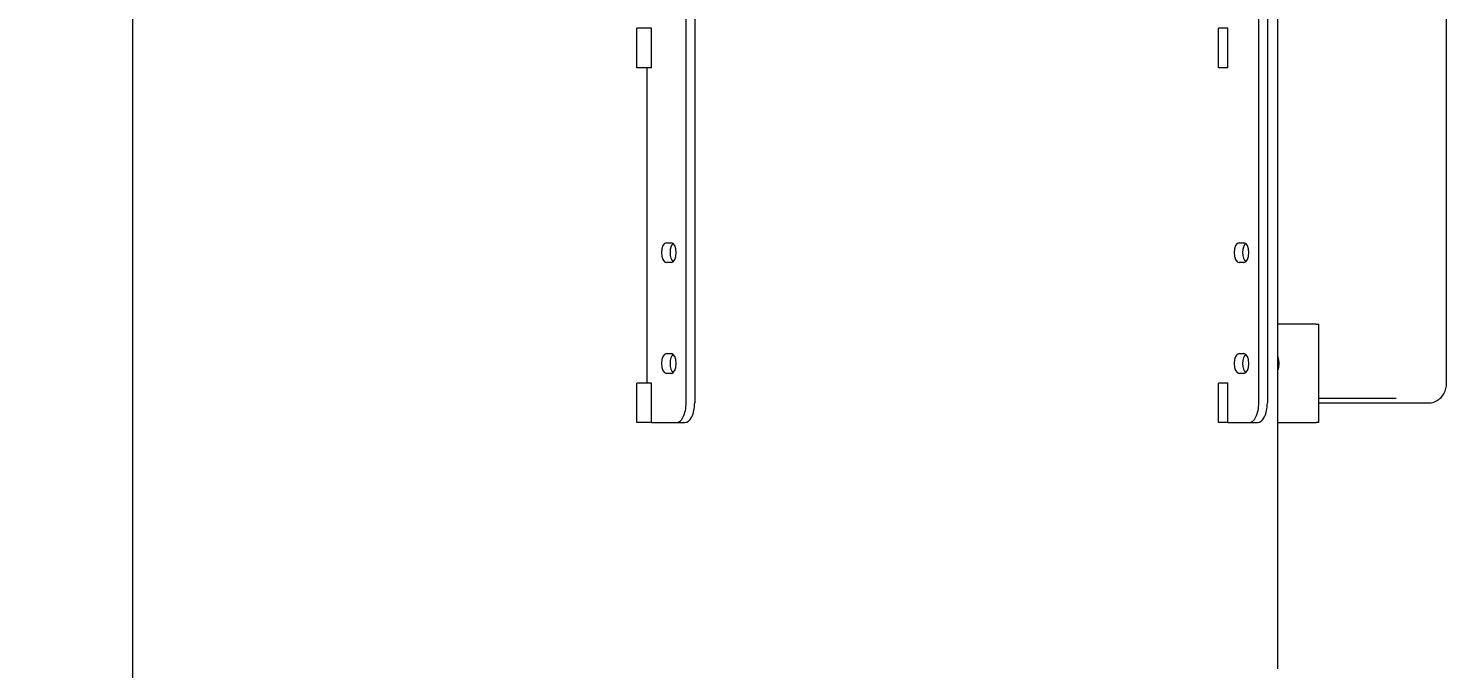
# Model space of a CAD drawing. Header units: inches. Extents: x 12 to 318, y 5 to 204.
# Drawn here: x 37.38 to 73.31, y 51.33 to 67.57 of the extents above; entities that cross this region are included whole.
import ezdxf

# ---------------------------------------------------------------- set-up
doc = ezdxf.new("R2010")
doc.units = ezdxf.units.IN
doc.header["$LTSCALE"] = 9.5
doc.header["$MEASUREMENT"] = 0
doc.layers.add('Dimension', color=7, linetype='Continuous', lineweight=25)
doc.layers.add('Visible', color=7, linetype='Continuous', lineweight=18)
doc.styles.add('Standard D-E', font='arial.ttf')
doc.dimstyles.new('in [mm] D-E NeptuneBenson', dxfattribs={"dimscale": 9.5, "dimtxt": 0.15, "dimasz": 0.098425, "dimexe": 0.125, "dimexo": 0.063, "dimgap": 0.031496, "dimtad": 0, "dimtih": 1, "dimtoh": 1, "dimdec": 4, "dimzin": 3, "dimdsep": 46, "dimlunit": 5, "dimtxsty": 'Standard D-E', "dimcen": 0.09, "dimdle": 0.393701, "dimclrd": 256, "dimclre": 256, "dimclrt": 256, "dimadec": 1, "dimazin": 1, "dimtfac": 1, "dimtofl": 0, "dimtmove": 0, "dimatfit": 3, "dimfxl": 1, "dimfrac": 1, "dimtolj": 1, "dimtzin": 4, "dimlwd": -1, "dimlwe": -1, "dimarcsym": 0})

# ---------------------------------------------------------------- blocks, each defined once
blk = doc.blocks.new('*D25')
at = {"layer": 'Defpoints', "color": 0, "transparency": 16777216}
for p in [(20.489, 91.536), (38.125, 91.536), (38.531, 27.706)]:
    blk.add_point(p, dxfattribs=at)
at = {"layer": 'Dimension', "transparency": 16777216}
for p, q in [((37.526, 91.536), (19.301, 91.536)), ((20.489, 90.601), (20.489, 62.601)), ((20.489, 28.641), (20.489, 56.641)), ((37.932, 27.706), (19.301, 27.706))]:
    blk.add_line(p, q, dxfattribs=at)
for points in [[(20.333, 90.601), (20.644, 90.601), (20.489, 91.536)], [(20.333, 28.641), (20.644, 28.641), (20.489, 27.706)]]:
    blk.add_solid(points, dxfattribs=at)
at = {"layer": 'Dimension', "transparency": 16777216, "char_height": 1.425, "attachment_point": 5, "style": 'Standard D-E'}
for s, insert in [('\\A1; 63{\\H1x;\\S13#16;} in', (20.489, 61.389)), ('\\A1;[1621.3 mm]', (20.489, 58.409))]:
    blk.add_mtext(s, dxfattribs=dict(at, insert=insert))

msp = doc.modelspace()

# ---------------------------------------------------------------- linework, layer by layer
at = {"layer": 'Visible'}
for p, q in [((54.042265, 58.066313), (54.042265, 86.816313)), ((54.258771, 86.816313), (54.258771, 58.066313)), ((68.54819, 58.066313), (68.54819, 86.816313)), ((68.764697, 86.816313), (68.764697, 58.066313)), ((40.029811, 40.080891), (40.029811, 82.316313)), ((73.306657, 58.566313), (73.306657, 75.316313)), ((69.029811, 51.32723), (69.029811, 74.459876)), ((53.167265, 67.566313), (52.793814, 67.566313)), ((52.793814, 66.566313), (52.793814, 67.566313)), ((53.167265, 66.566313), (53.167265, 67.566313)), ((67.76164, 67.566313), (67.52777, 67.566313)), ((67.52777, 66.566313), (67.52777, 67.566313)), ((67.76164, 66.566313), (67.76164, 67.566313)), ((53.167265, 66.566313), (52.793814, 66.566313)), ((53.042265, 66.566313), (53.042265, 58.566313)), ((67.76164, 66.566313), (67.52777, 66.566313)), ((53.542265, 62.128813), (53.667265, 62.128813)), ((68.04819, 62.128813), (68.17319, 62.128813)), ((53.667265, 61.628813), (53.542265, 61.628813)), ((68.17319, 61.628813), (68.04819, 61.628813)), ((70.003004, 60.066313), (69.029811, 60.066313)), ((70.003004, 60.066313), (70.061618, 60.066313)), ((70.061618, 60.066313), (70.061618, 57.566313)), ((53.542265, 59.316313), (53.667265, 59.316313)), ((68.04819, 59.316313), (68.17319, 59.316313)), ((53.167265, 58.566313), (52.793814, 58.566313)), ((52.793814, 57.566313), (52.793814, 58.566313)), ((53.167265, 57.566313), (53.167265, 58.566313)), ((53.667265, 58.816313), (53.542265, 58.816313)), ((67.76164, 58.566313), (67.52777, 58.566313)), ((67.52777, 57.566313), (67.52777, 58.566313)), ((67.76164, 57.566313), (67.76164, 58.566313)), ((68.17319, 58.816313), (68.04819, 58.816313)), ((70.061618, 58.191313), (72.032138, 58.191313)), ((70.061618, 58.066313), (72.197498, 58.066313)), ((72.197498, 58.066313), (72.447559, 58.066313)), ((72.447559, 58.066313), (72.707212, 58.066313)), ((72.707212, 58.066313), (72.840151, 58.066313)), ((53.167265, 57.566313), (52.793814, 57.566313)), ((53.167265, 57.566313), (53.792265, 57.566313)), ((53.792265, 57.566313), (54.008771, 57.566313)), ((67.76164, 57.566313), (67.52777, 57.566313)), ((67.76164, 57.566313), (68.29819, 57.566313)), ((68.29819, 57.566313), (68.514697, 57.566313)), ((69.029811, 57.566313), (70.003004, 57.566313)), ((70.061618, 57.566313), (70.003004, 57.566313))]:
    msp.add_line(p, q, dxfattribs=at)
for centre, major_axis, start_param, end_param in [((53.542265, 61.878813), (0, -0.25), 3.141592654, 6.283185307), ((53.758771, 61.878813), (0, 0.25), 0.374734433, 2.766858221), ((53.667265, 61.878813), (0, 0.25), 3.141592654, 6.283185307), ((68.04819, 61.878813), (0, -0.25), 3.141592654, 6.283185307), ((68.264697, 61.878813), (0, 0.25), 0.374734433, 2.766858221), ((68.17319, 61.878813), (0, 0.25), 3.141592654, 6.283185307), ((53.542265, 59.066313), (0, -0.25), 3.141592654, 6.283185307), ((53.758771, 59.066313), (0, 0.25), 0.374734433, 2.766858221), ((53.667265, 59.066313), (0, 0.25), 3.141592654, 6.283185307), ((68.04819, 59.066313), (0, -0.25), 3.141592654, 6.283185307), ((68.264697, 59.066313), (0, 0.25), 0.374734433, 2.766858221), ((68.17319, 59.066313), (0, 0.25), 3.141592654, 6.283185307), ((68.913212, 59.066313), (0, 0.281), 4.780533907, 5.304291465), ((68.913212, 59.066313), (0, 0.281), 4.120486496, 4.780533907), ((53.792265, 58.066313), (0, -0.5), 0, 1.570796327), ((54.008771, 58.066313), (0, -0.5), 0, 1.570796327), ((68.29819, 58.066313), (0, -0.5), 0, 1.570796327), ((68.514697, 58.066313), (0, -0.5), 0, 1.570796327)]:
    msp.add_ellipse(centre, major_axis=major_axis, ratio=0.5, start_param=start_param, end_param=end_param, dxfattribs=at)
for points, weights in [([(69.029811, 59.234001), (69.051008, 59.155134), (69.053386, 59.085447)], [1.00525638969, 1.03511402613, 1]), ([(69.037174, 58.923588), (69.033868, 58.912411), (69.029811, 58.901841)], [1, 1.00849921298, 1.01319197579]), ([(69.053386, 59.085447), (69.05595, 59.010328), (69.037174, 58.923588)], [1, 1.0379548493, 1])]:
    msp.add_rational_spline(points, weights, degree=2, dxfattribs=at)
msp.add_open_spline([(72.840151, 58.066313), (72.888225, 58.066313), (72.936252, 58.07437), (73.02754, 58.105308), (73.070619, 58.128458), (73.149083, 58.187514), (73.183885, 58.224034), (73.241137, 58.305194), (73.263448, 58.349941), (73.294721, 58.44321), (73.303704, 58.491751), (73.306452, 58.549135), (73.306657, 58.557724), (73.306657, 58.566313)], degree=3, knots=[1.570796327, 1.570796327, 1.570796327, 1.570796327, 1.85628195, 1.85628195, 2.148446526, 2.148446526, 2.458040774, 2.458040774, 2.77220004, 2.77220004, 3.086359305, 3.086359305, 3.141592654, 3.141592654, 3.141592654, 3.141592654], dxfattribs=at)

# ---------------------------------------------------------------- dimensions: what is measured, and where the dimension line sits
at = {"layer": 'Dimension'}
dim = msp.add_linear_dim(base=(20.488659, 91.536313), p1=(38.530687, 27.706313), p2=(38.124811, 91.536313), angle=90, text=' <> in\\X[1621.3 mm]', dimstyle='in [mm] D-E NeptuneBenson', override={"dimgap": 0.031496, "dimdec": 4, "dimpost": '', "dimtol": 0, "dimlim": 0, "dimtp": 0, "dimtm": 0, "dimtdec": 2, "dimatfit": 1}, dxfattribs=at)
dim.commit()
dim.dimension.update_dxf_attribs({"geometry": '*D25', "text_midpoint": (20.488659, 59.621313), "dimtype": 160})

doc.saveas('drawing.dxf')
